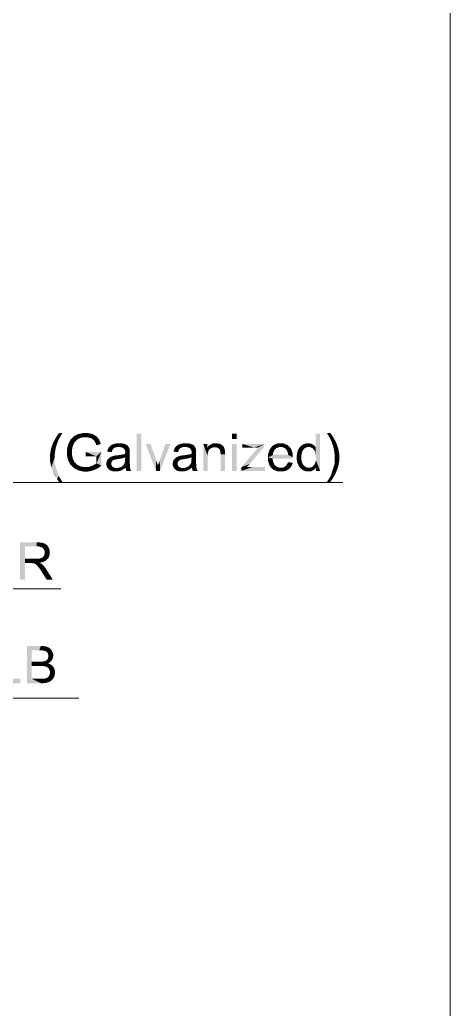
# Model space of a CAD drawing. Header units: millimetres. Extents: x 2 to 579, y 1 to 405.
# Drawn here: x 271.23 to 281.23, y 109.41 to 132.38 of the extents above; entities that cross this region are included whole.
import ezdxf

# ---------------------------------------------------------------- set-up
doc = ezdxf.new("R2010")
doc.units = ezdxf.units.MM
doc.linetypes.add('XKITLINE00', pattern=[0])
doc.layers.add('LinkedObject', color=7, linetype='Continuous', lineweight=0)

# ---------------------------------------------------------------- blocks, each defined once
blk = doc.blocks.new('*A4')
at = {"layer": 'LinkedObject'}
for points in [[(272.122, 122.608), (272.003, 122.561), (272.085, 122.709)], [(272.181, 122.722), (272.085, 122.709), (272.14, 122.783)], [(272.134, 122.635), (272.085, 122.709), (272.181, 122.722)], [(272.122, 122.608), (272.085, 122.709), (272.134, 122.635)], [(272.181, 122.722), (272.14, 122.783), (272.216, 122.783)], [(272.528, 122.731), (272.376, 122.569), (272.478, 122.705)], [(272.592, 122.651), (272.376, 122.569), (272.528, 122.731)], [(272.478, 122.705), (272.376, 122.569), (272.403, 122.623)], [(272.692, 122.784), (272.528, 122.731), (272.577, 122.758)], [(272.717, 122.687), (272.528, 122.731), (272.692, 122.784)], [(272.528, 122.731), (272.621, 122.663), (272.592, 122.651)], [(272.621, 122.663), (272.528, 122.731), (272.649, 122.675)], [(272.649, 122.675), (272.528, 122.731), (272.717, 122.687)], [(272.756, 122.687), (272.692, 122.784), (272.756, 122.784)], [(272.717, 122.687), (272.692, 122.784), (272.756, 122.687)], [(272.756, 122.784), (272.789, 122.687), (272.756, 122.687)], [(272.803, 122.784), (272.789, 122.687), (272.756, 122.784)], [(272.789, 122.687), (272.803, 122.784), (272.849, 122.675)], [(272.926, 122.754), (272.803, 122.784), (272.888, 122.769)], [(272.849, 122.675), (272.803, 122.784), (272.926, 122.754)], [(272.849, 122.675), (272.926, 122.754), (272.875, 122.664)], [(272.926, 122.754), (272.902, 122.652), (272.875, 122.664)], [(272.902, 122.652), (272.926, 122.754), (272.943, 122.622)], [(273.023, 122.696), (272.926, 122.754), (272.963, 122.739)], [(273.044, 122.669), (272.926, 122.754), (273.023, 122.696)], [(272.943, 122.622), (272.926, 122.754), (273.044, 122.669)], [(274.051, 122.769), (273.945, 121.905), (273.945, 122.769)], [(274.051, 121.905), (273.945, 121.905), (274.051, 122.769)], [(276.267, 122.769), (276.161, 122.648), (276.161, 122.769)], [(276.267, 122.648), (276.161, 122.648), (276.267, 122.769)], [(278.205, 122.769), (278.098, 122.459), (278.098, 122.769)], [(278.205, 122.769), (278.108, 122.273), (278.098, 122.459)], [(278.108, 122.273), (278.205, 122.769), (278.205, 121.905)], [(278.441, 122.783), (278.401, 122.721), (278.365, 122.783)], [(278.401, 122.721), (278.441, 122.783), (278.449, 122.633)], [(278.449, 122.633), (278.441, 122.783), (278.497, 122.709)], [(278.449, 122.633), (278.497, 122.709), (278.46, 122.607)], [(278.46, 122.607), (278.497, 122.709), (278.478, 122.566)], [(278.478, 122.566), (278.497, 122.709), (278.579, 122.561)], [(272.065, 122.439), (271.954, 122.422), (271.977, 122.487)], [(271.977, 122.487), (272.104, 122.568), (272.076, 122.483)], [(272.003, 122.561), (272.104, 122.568), (271.977, 122.487)], [(272.065, 122.439), (271.977, 122.487), (272.076, 122.483)], [(272.104, 122.568), (272.003, 122.561), (272.122, 122.608)], [(272.376, 122.569), (272.323, 122.396), (272.35, 122.514)], [(272.457, 122.474), (272.323, 122.396), (272.376, 122.569)], [(272.441, 122.387), (272.323, 122.396), (272.457, 122.474)], [(272.546, 122.619), (272.376, 122.569), (272.592, 122.651)], [(272.529, 122.6), (272.376, 122.569), (272.546, 122.619)], [(272.511, 122.58), (272.376, 122.569), (272.529, 122.6)], [(272.484, 122.538), (272.376, 122.569), (272.511, 122.58)], [(272.376, 122.569), (272.484, 122.538), (272.474, 122.514)], [(272.457, 122.474), (272.376, 122.569), (272.474, 122.514)], [(272.943, 122.622), (273.044, 122.669), (272.958, 122.603)], [(273.044, 122.669), (272.972, 122.584), (272.958, 122.603)], [(272.972, 122.584), (273.044, 122.669), (272.997, 122.533)], [(272.997, 122.533), (273.044, 122.669), (273.098, 122.571)], [(272.997, 122.533), (273.098, 122.571), (273.006, 122.5)], [(273.006, 122.5), (273.098, 122.571), (273.11, 122.528)], [(273.098, 122.571), (273.044, 122.669), (273.066, 122.642)], [(273.306, 122.461), (273.259, 122.353), (273.29, 122.44)], [(273.398, 122.418), (273.259, 122.353), (273.306, 122.461)], [(273.322, 122.481), (273.433, 122.445), (273.306, 122.461)], [(273.398, 122.418), (273.306, 122.461), (273.416, 122.431)], [(273.416, 122.431), (273.306, 122.461), (273.433, 122.445)], [(273.369, 122.513), (273.433, 122.445), (273.322, 122.481)], [(273.399, 122.524), (273.433, 122.445), (273.369, 122.513)], [(273.501, 122.546), (273.399, 122.524), (273.43, 122.535)], [(273.489, 122.458), (273.399, 122.524), (273.501, 122.546)], [(273.433, 122.445), (273.399, 122.524), (273.489, 122.458)], [(273.489, 122.458), (273.501, 122.546), (273.526, 122.458)], [(273.526, 122.458), (273.501, 122.546), (273.566, 122.458)], [(273.541, 122.546), (273.566, 122.458), (273.501, 122.546)], [(273.647, 122.536), (273.541, 122.546), (273.582, 122.546)], [(273.672, 122.527), (273.541, 122.546), (273.647, 122.536)], [(273.626, 122.44), (273.541, 122.546), (273.672, 122.527)], [(273.566, 122.458), (273.541, 122.546), (273.626, 122.44)], [(273.626, 122.44), (273.672, 122.527), (273.647, 122.422)], [(273.647, 122.422), (273.672, 122.527), (273.662, 122.408)], [(273.672, 122.527), (273.677, 122.363), (273.662, 122.408)], [(273.745, 122.479), (273.677, 122.363), (273.672, 122.527)], [(273.734, 122.494), (273.672, 122.527), (273.697, 122.517)], [(273.745, 122.479), (273.672, 122.527), (273.734, 122.494)], [(273.757, 122.465), (273.677, 122.363), (273.745, 122.479)], [(273.774, 122.429), (273.677, 122.363), (273.757, 122.465)], [(274.264, 122.532), (274.39, 121.905), (274.152, 122.532)], [(274.398, 122.157), (274.39, 121.905), (274.264, 122.532)], [(274.725, 122.532), (274.478, 122.15), (274.616, 122.532)], [(274.489, 121.905), (274.478, 122.15), (274.725, 122.532)], [(274.847, 122.461), (274.801, 122.353), (274.831, 122.44)], [(274.939, 122.418), (274.801, 122.353), (274.847, 122.461)], [(274.863, 122.481), (274.975, 122.445), (274.847, 122.461)], [(274.939, 122.418), (274.847, 122.461), (274.957, 122.431)], [(274.957, 122.431), (274.847, 122.461), (274.975, 122.445)], [(274.91, 122.513), (274.975, 122.445), (274.863, 122.481)], [(274.941, 122.524), (274.975, 122.445), (274.91, 122.513)], [(275.042, 122.546), (274.941, 122.524), (274.971, 122.535)], [(275.03, 122.458), (274.941, 122.524), (275.042, 122.546)], [(274.975, 122.445), (274.941, 122.524), (275.03, 122.458)], [(275.03, 122.458), (275.042, 122.546), (275.067, 122.458)], [(275.067, 122.458), (275.042, 122.546), (275.107, 122.458)], [(275.083, 122.546), (275.107, 122.458), (275.042, 122.546)], [(275.188, 122.536), (275.083, 122.546), (275.123, 122.546)], [(275.213, 122.527), (275.083, 122.546), (275.188, 122.536)], [(275.168, 122.44), (275.083, 122.546), (275.213, 122.527)], [(275.107, 122.458), (275.083, 122.546), (275.168, 122.44)], [(275.168, 122.44), (275.213, 122.527), (275.188, 122.422)], [(275.188, 122.422), (275.213, 122.527), (275.203, 122.408)], [(275.213, 122.527), (275.218, 122.363), (275.203, 122.408)], [(275.287, 122.479), (275.218, 122.363), (275.213, 122.527)], [(275.275, 122.494), (275.213, 122.527), (275.238, 122.517)], [(275.287, 122.479), (275.213, 122.527), (275.275, 122.494)], [(275.299, 122.465), (275.218, 122.363), (275.287, 122.479)], [(275.315, 122.429), (275.218, 122.363), (275.299, 122.465)], [(275.489, 122.532), (275.595, 122.248), (275.489, 121.905)], [(275.595, 122.248), (275.489, 122.532), (275.595, 122.308)], [(275.62, 122.39), (275.489, 122.532), (275.585, 122.443)], [(275.595, 122.308), (275.489, 122.532), (275.62, 122.39)], [(275.585, 122.443), (275.489, 122.532), (275.585, 122.532)], [(275.619, 122.494), (275.669, 122.433), (275.585, 122.443)], [(275.784, 122.546), (275.619, 122.494), (275.719, 122.546)], [(275.727, 122.454), (275.619, 122.494), (275.784, 122.546)], [(275.669, 122.433), (275.619, 122.494), (275.727, 122.454)], [(275.727, 122.454), (275.784, 122.546), (275.761, 122.454)], [(275.761, 122.454), (275.784, 122.546), (275.782, 122.454)], [(275.784, 122.546), (275.819, 122.445), (275.782, 122.454)], [(275.812, 122.546), (275.819, 122.445), (275.784, 122.546)], [(275.864, 122.536), (275.819, 122.445), (275.812, 122.546)], [(275.888, 122.525), (275.819, 122.445), (275.864, 122.536)], [(275.819, 122.445), (275.888, 122.525), (275.835, 122.435)], [(275.888, 122.525), (275.851, 122.425), (275.835, 122.435)], [(275.851, 122.425), (275.888, 122.525), (275.872, 122.4)], [(275.872, 122.4), (275.888, 122.525), (275.958, 122.472)], [(275.958, 122.472), (275.879, 122.384), (275.872, 122.4)], [(275.97, 122.456), (275.879, 122.384), (275.958, 122.472)], [(275.987, 122.416), (275.879, 122.384), (275.97, 122.456)], [(275.947, 122.489), (275.888, 122.525), (275.911, 122.515)], [(275.958, 122.472), (275.888, 122.525), (275.947, 122.489)], [(276.267, 122.532), (276.161, 121.905), (276.161, 122.532)], [(276.267, 121.905), (276.161, 121.905), (276.267, 122.532)], [(276.906, 122.532), (276.372, 121.992), (276.769, 122.449)], [(276.906, 122.461), (276.372, 121.992), (276.906, 122.532)], [(276.567, 122.064), (276.372, 121.992), (276.906, 122.461)], [(276.395, 122.532), (276.65, 122.445), (276.395, 122.445)], [(276.676, 122.445), (276.395, 122.532), (276.906, 122.532)], [(276.65, 122.445), (276.395, 122.532), (276.676, 122.445)], [(276.676, 122.445), (276.906, 122.532), (276.736, 122.447)], [(276.736, 122.447), (276.906, 122.532), (276.769, 122.449)], [(277.076, 122.458), (276.995, 122.292), (277.036, 122.415)], [(277.14, 122.385), (276.995, 122.292), (277.076, 122.458)], [(277.222, 122.546), (277.076, 122.458), (277.117, 122.502)], [(277.287, 122.546), (277.076, 122.458), (277.222, 122.546)], [(277.251, 122.458), (277.076, 122.458), (277.287, 122.546)], [(277.076, 122.458), (277.165, 122.41), (277.14, 122.385)], [(277.165, 122.41), (277.076, 122.458), (277.19, 122.434)], [(277.19, 122.434), (277.076, 122.458), (277.251, 122.458)], [(277.251, 122.458), (277.287, 122.546), (277.288, 122.458)], [(277.287, 122.546), (277.328, 122.458), (277.288, 122.458)], [(277.452, 122.503), (277.287, 122.546), (277.35, 122.546)], [(277.492, 122.46), (277.287, 122.546), (277.452, 122.503)], [(277.394, 122.428), (277.287, 122.546), (277.492, 122.46)], [(277.328, 122.458), (277.287, 122.546), (277.394, 122.428)], [(277.394, 122.428), (277.492, 122.46), (277.419, 122.397)], [(277.492, 122.46), (277.436, 122.377), (277.419, 122.397)], [(277.436, 122.377), (277.492, 122.46), (277.456, 122.318)], [(277.456, 122.318), (277.492, 122.46), (277.571, 122.297)], [(277.571, 122.297), (277.492, 122.46), (277.532, 122.417)], [(277.756, 122.485), (277.818, 122.4), (277.709, 122.426)], [(277.842, 122.429), (277.756, 122.485), (277.787, 122.505)], [(277.818, 122.4), (277.756, 122.485), (277.842, 122.429)], [(277.818, 122.525), (277.901, 122.458), (277.787, 122.505)], [(277.787, 122.505), (277.901, 122.458), (277.842, 122.429)], [(277.888, 122.546), (277.901, 122.458), (277.818, 122.525)], [(277.926, 122.546), (277.901, 122.458), (277.888, 122.546)], [(277.901, 122.458), (277.926, 122.546), (277.937, 122.458)], [(277.926, 122.546), (277.973, 122.458), (277.937, 122.458)], [(277.954, 122.546), (277.973, 122.458), (277.926, 122.546)], [(278.005, 122.534), (277.973, 122.458), (277.954, 122.546)], [(278.027, 122.522), (277.973, 122.458), (278.005, 122.534)], [(278.027, 122.522), (278.034, 122.428), (277.973, 122.458)], [(278.049, 122.51), (278.034, 122.428), (278.027, 122.522)], [(278.085, 122.479), (278.034, 122.428), (278.049, 122.51)], [(278.098, 122.459), (278.034, 122.428), (278.085, 122.479)], [(278.034, 122.428), (278.098, 122.459), (278.058, 122.398)], [(278.058, 122.398), (278.098, 122.459), (278.083, 122.367)], [(278.098, 122.459), (278.108, 122.273), (278.083, 122.367)], [(278.478, 122.566), (278.579, 122.561), (278.506, 122.481)], [(278.506, 122.481), (278.579, 122.561), (278.605, 122.487)], [(278.506, 122.481), (278.605, 122.487), (278.516, 122.437)], [(278.516, 122.437), (278.605, 122.487), (278.529, 122.383)], [(278.529, 122.383), (278.605, 122.487), (278.628, 122.422)], [(272.053, 122.384), (271.931, 122.288), (271.954, 122.422)], [(272.04, 122.273), (271.931, 122.288), (272.053, 122.384)], [(271.931, 122.288), (272.04, 122.273), (271.931, 122.218)], [(271.931, 122.218), (272.04, 122.273), (272.04, 122.217)], [(272.053, 122.384), (271.954, 122.422), (272.065, 122.439)], [(272.323, 122.396), (272.441, 122.387), (272.323, 122.333)], [(272.323, 122.333), (272.441, 122.387), (272.441, 122.34)], [(272.441, 122.283), (272.323, 122.333), (272.441, 122.34)], [(272.323, 122.333), (272.377, 122.103), (272.323, 122.27)], [(272.441, 122.283), (272.377, 122.103), (272.323, 122.333)], [(272.323, 122.27), (272.377, 122.103), (272.35, 122.155)], [(272.461, 122.186), (272.377, 122.103), (272.441, 122.283)], [(272.756, 122.346), (273.01, 122.244), (272.756, 122.244)], [(273.123, 122.346), (273.01, 122.244), (272.756, 122.346)], [(273.01, 122.083), (273.123, 122.346), (273.123, 122.026)], [(273.01, 122.244), (273.123, 122.346), (273.01, 122.083)], [(273.29, 122.44), (273.259, 122.353), (273.266, 122.386)], [(273.371, 122.372), (273.259, 122.353), (273.398, 122.418)], [(273.259, 122.353), (273.371, 122.372), (273.363, 122.339)], [(273.334, 122.227), (273.397, 122.153), (273.317, 122.216)], [(273.372, 122.245), (273.397, 122.153), (273.334, 122.227)], [(273.393, 122.25), (273.397, 122.153), (273.372, 122.245)], [(273.408, 122.255), (273.424, 122.165), (273.393, 122.25)], [(273.397, 122.153), (273.393, 122.25), (273.411, 122.159)], [(273.411, 122.159), (273.393, 122.25), (273.424, 122.165)], [(273.456, 122.263), (273.471, 122.175), (273.408, 122.255)], [(273.408, 122.255), (273.471, 122.175), (273.424, 122.165)], [(273.487, 122.266), (273.503, 122.18), (273.456, 122.263)], [(273.456, 122.263), (273.503, 122.18), (273.471, 122.175)], [(273.551, 122.274), (273.561, 122.188), (273.487, 122.266)], [(273.487, 122.266), (273.561, 122.188), (273.503, 122.18)], [(273.646, 122.292), (273.677, 122.22), (273.551, 122.274)], [(273.551, 122.274), (273.677, 122.22), (273.561, 122.188)], [(273.561, 122.188), (273.677, 122.22), (273.648, 122.208)], [(273.676, 122.303), (273.677, 122.22), (273.646, 122.292)], [(273.677, 122.328), (273.781, 122.394), (273.676, 122.314)], [(273.676, 122.314), (273.781, 122.394), (273.676, 122.303)], [(273.676, 122.303), (273.781, 122.394), (273.677, 122.22)], [(273.784, 122.309), (273.676, 122.181), (273.677, 122.22)], [(273.784, 122.168), (273.676, 122.181), (273.784, 122.309)], [(273.778, 122.407), (273.677, 122.363), (273.774, 122.429)], [(273.677, 122.363), (273.778, 122.407), (273.781, 122.394)], [(273.677, 122.363), (273.781, 122.394), (273.677, 122.331)], [(273.677, 122.331), (273.781, 122.394), (273.677, 122.328)], [(273.784, 122.345), (273.677, 122.22), (273.781, 122.394)], [(273.784, 122.309), (273.677, 122.22), (273.784, 122.345)], [(274.831, 122.44), (274.801, 122.353), (274.808, 122.386)], [(274.913, 122.372), (274.801, 122.353), (274.939, 122.418)], [(274.801, 122.353), (274.913, 122.372), (274.904, 122.339)], [(274.875, 122.227), (274.939, 122.153), (274.858, 122.216)], [(274.913, 122.245), (274.939, 122.153), (274.875, 122.227)], [(274.934, 122.25), (274.939, 122.153), (274.913, 122.245)], [(274.95, 122.255), (274.966, 122.165), (274.934, 122.25)], [(274.939, 122.153), (274.934, 122.25), (274.952, 122.159)], [(274.952, 122.159), (274.934, 122.25), (274.966, 122.165)], [(274.997, 122.263), (275.012, 122.175), (274.95, 122.255)], [(274.95, 122.255), (275.012, 122.175), (274.966, 122.165)], [(275.028, 122.266), (275.045, 122.18), (274.997, 122.263)], [(274.997, 122.263), (275.045, 122.18), (275.012, 122.175)], [(275.093, 122.274), (275.102, 122.188), (275.028, 122.266)], [(275.028, 122.266), (275.102, 122.188), (275.045, 122.18)], [(275.187, 122.292), (275.218, 122.22), (275.093, 122.274)], [(275.093, 122.274), (275.218, 122.22), (275.102, 122.188)], [(275.102, 122.188), (275.218, 122.22), (275.189, 122.208)], [(275.217, 122.303), (275.218, 122.22), (275.187, 122.292)], [(275.218, 122.314), (275.322, 122.394), (275.217, 122.303)], [(275.217, 122.303), (275.322, 122.394), (275.218, 122.22)], [(275.325, 122.309), (275.217, 122.181), (275.218, 122.22)], [(275.325, 122.168), (275.217, 122.181), (275.325, 122.309)], [(275.32, 122.407), (275.218, 122.363), (275.315, 122.429)], [(275.218, 122.363), (275.32, 122.407), (275.322, 122.394)], [(275.218, 122.363), (275.322, 122.394), (275.218, 122.331)], [(275.218, 122.331), (275.322, 122.394), (275.218, 122.328)], [(275.218, 122.328), (275.322, 122.394), (275.218, 122.314)], [(275.325, 122.345), (275.218, 122.22), (275.322, 122.394)], [(275.325, 122.309), (275.218, 122.22), (275.325, 122.345)], [(275.489, 121.905), (275.595, 122.248), (275.595, 121.905)], [(275.585, 122.443), (275.669, 122.433), (275.62, 122.39)], [(275.879, 122.384), (275.987, 122.416), (275.885, 122.368)], [(275.885, 122.368), (275.987, 122.416), (275.991, 122.394)], [(275.991, 122.394), (275.891, 122.319), (275.885, 122.368)], [(275.994, 122.379), (275.891, 122.319), (275.991, 122.394)], [(275.997, 122.327), (275.891, 122.319), (275.994, 122.379)], [(275.997, 122.327), (275.891, 122.287), (275.891, 122.319)], [(275.997, 122.29), (275.891, 122.287), (275.997, 122.327)], [(275.891, 121.905), (275.997, 122.29), (275.997, 121.905)], [(275.891, 122.287), (275.997, 122.29), (275.891, 121.905)], [(277.113, 122.32), (276.995, 122.292), (277.14, 122.385)], [(276.995, 122.292), (277.113, 122.32), (277.11, 122.279)], [(277.11, 122.279), (276.995, 122.213), (276.995, 122.292)], [(277.11, 122.279), (277.571, 122.22), (276.995, 122.213)], [(277.571, 122.215), (276.995, 122.213), (277.571, 122.22)], [(277.459, 122.279), (277.571, 122.22), (277.11, 122.279)], [(277.456, 122.318), (277.571, 122.297), (277.459, 122.279)], [(277.571, 122.22), (277.459, 122.279), (277.571, 122.297)], [(277.693, 122.388), (277.662, 122.218), (277.678, 122.35)], [(277.795, 122.371), (277.662, 122.218), (277.693, 122.388)], [(277.771, 122.28), (277.662, 122.218), (277.795, 122.371)], [(277.678, 122.35), (277.662, 122.218), (277.662, 122.265)], [(277.662, 122.218), (277.771, 122.28), (277.771, 122.218)], [(277.709, 122.426), (277.818, 122.4), (277.693, 122.388)], [(277.693, 122.388), (277.818, 122.4), (277.795, 122.371)], [(278.108, 122.273), (278.205, 121.905), (278.108, 122.209)], [(278.529, 122.383), (278.628, 122.422), (278.542, 122.273)], [(278.542, 122.273), (278.628, 122.422), (278.651, 122.288)], [(278.542, 122.217), (278.651, 122.288), (278.651, 122.218)], [(278.542, 122.273), (278.651, 122.288), (278.542, 122.217)], [(271.931, 122.218), (272.04, 122.217), (271.931, 122.138)], [(271.931, 122.138), (272.04, 122.217), (271.962, 121.985)], [(271.962, 121.985), (272.04, 122.217), (271.992, 121.911)], [(271.992, 121.911), (272.04, 122.217), (272.04, 122.076)], [(272.04, 122.076), (272.096, 121.707), (271.992, 121.911)], [(272.128, 121.793), (272.096, 121.707), (272.04, 122.076)], [(272.377, 122.103), (272.461, 122.186), (272.481, 122.147)], [(272.501, 122.108), (272.377, 122.103), (272.481, 122.147)], [(272.501, 122.108), (272.534, 121.945), (272.377, 122.103)], [(272.377, 122.103), (272.534, 121.945), (272.403, 122.051)], [(272.403, 122.051), (272.534, 121.945), (272.482, 121.973)], [(272.559, 122.05), (272.534, 121.945), (272.501, 122.108)], [(272.534, 121.945), (272.559, 122.05), (272.597, 122.031)], [(272.635, 122.012), (272.534, 121.945), (272.597, 122.031)], [(272.635, 122.012), (272.765, 121.891), (272.534, 121.945)], [(272.715, 121.994), (272.765, 121.891), (272.635, 122.012)], [(272.765, 121.891), (272.715, 121.994), (272.758, 121.994)], [(272.758, 121.994), (272.812, 121.891), (272.765, 121.891)], [(272.795, 121.994), (272.812, 121.891), (272.758, 121.994)], [(272.868, 122.008), (272.904, 121.908), (272.795, 121.994)], [(272.795, 121.994), (272.904, 121.908), (272.812, 121.891)], [(272.949, 121.925), (272.868, 122.008), (272.903, 122.022)], [(272.904, 121.908), (272.868, 122.008), (272.949, 121.925)], [(272.938, 122.036), (272.994, 121.942), (272.903, 122.022)], [(272.903, 122.022), (272.994, 121.942), (272.949, 121.925)], [(272.992, 122.067), (273.123, 122.026), (272.938, 122.036)], [(272.938, 122.036), (273.123, 122.026), (272.994, 121.942)], [(273.01, 122.083), (273.123, 122.026), (272.992, 122.067)], [(272.994, 121.942), (273.123, 122.026), (273.081, 121.992)], [(273.262, 122.155), (273.241, 122.071), (273.252, 122.136)], [(273.362, 122.113), (273.241, 122.071), (273.262, 122.155)], [(273.252, 122.136), (273.241, 122.071), (273.241, 122.094)], [(273.354, 122.088), (273.241, 122.071), (273.362, 122.113)], [(273.241, 122.071), (273.354, 122.088), (273.354, 122.074)], [(273.354, 122.052), (273.241, 122.071), (273.354, 122.074)], [(273.241, 122.071), (273.354, 122.052), (273.241, 122.032)], [(273.241, 122.032), (273.354, 122.052), (273.269, 121.967)], [(273.272, 122.174), (273.369, 122.124), (273.262, 122.155)], [(273.262, 122.155), (273.369, 122.124), (273.362, 122.113)], [(273.269, 121.967), (273.354, 122.052), (273.296, 121.942)], [(273.3, 122.204), (273.369, 122.124), (273.272, 122.174)], [(273.296, 121.942), (273.354, 122.052), (273.37, 122.017)], [(273.37, 122.017), (273.324, 121.917), (273.296, 121.942)], [(273.376, 122.135), (273.3, 122.204), (273.317, 122.216)], [(273.369, 122.124), (273.3, 122.204), (273.376, 122.135)], [(273.317, 122.216), (273.397, 122.153), (273.376, 122.135)], [(273.386, 122.003), (273.324, 121.917), (273.37, 122.017)], [(273.402, 121.989), (273.324, 121.917), (273.386, 122.003)], [(273.685, 121.982), (273.565, 121.988), (273.589, 122.001)], [(273.613, 122.015), (273.787, 122), (273.589, 122.001)], [(273.787, 122), (273.685, 121.982), (273.589, 122.001)], [(273.613, 122.015), (273.784, 122.094), (273.787, 122)], [(273.648, 122.052), (273.784, 122.094), (273.613, 122.015)], [(273.659, 122.075), (273.784, 122.094), (273.648, 122.052)], [(273.784, 122.094), (273.659, 122.075), (273.667, 122.093)], [(273.667, 122.093), (273.784, 122.168), (273.784, 122.094)], [(273.676, 122.146), (273.784, 122.168), (273.667, 122.093)], [(273.784, 122.168), (273.676, 122.146), (273.676, 122.181)], [(273.685, 121.982), (273.787, 122), (273.688, 121.96)], [(273.688, 121.96), (273.787, 122), (273.79, 121.981)], [(274.409, 122.126), (274.39, 121.905), (274.398, 122.157)], [(274.429, 122.063), (274.39, 121.905), (274.409, 122.126)], [(274.438, 122.031), (274.39, 121.905), (274.429, 122.063)], [(274.438, 122.031), (274.489, 121.905), (274.39, 121.905)], [(274.445, 122.055), (274.489, 121.905), (274.438, 122.031)], [(274.465, 122.115), (274.489, 121.905), (274.445, 122.055)], [(274.478, 122.15), (274.489, 121.905), (274.465, 122.115)], [(274.803, 122.155), (274.782, 122.071), (274.793, 122.136)], [(274.903, 122.113), (274.782, 122.071), (274.803, 122.155)], [(274.793, 122.136), (274.782, 122.071), (274.782, 122.094)], [(274.896, 122.088), (274.782, 122.071), (274.903, 122.113)], [(274.782, 122.071), (274.896, 122.088), (274.896, 122.074)], [(274.896, 122.052), (274.782, 122.071), (274.896, 122.074)], [(274.782, 122.071), (274.896, 122.052), (274.782, 122.032)], [(274.782, 122.032), (274.896, 122.052), (274.81, 121.967)], [(274.814, 122.174), (274.91, 122.124), (274.803, 122.155)], [(274.803, 122.155), (274.91, 122.124), (274.903, 122.113)], [(274.81, 121.967), (274.896, 122.052), (274.838, 121.942)], [(274.841, 122.204), (274.91, 122.124), (274.814, 122.174)], [(274.838, 121.942), (274.896, 122.052), (274.912, 122.017)], [(274.912, 122.017), (274.865, 121.917), (274.838, 121.942)], [(274.918, 122.135), (274.841, 122.204), (274.858, 122.216)], [(274.91, 122.124), (274.841, 122.204), (274.918, 122.135)], [(274.858, 122.216), (274.939, 122.153), (274.918, 122.135)], [(274.928, 122.003), (274.865, 121.917), (274.912, 122.017)], [(274.944, 121.989), (274.865, 121.917), (274.928, 122.003)], [(275.227, 121.982), (275.106, 121.988), (275.13, 122.001)], [(275.154, 122.015), (275.328, 122), (275.13, 122.001)], [(275.328, 122), (275.227, 121.982), (275.13, 122.001)], [(275.154, 122.015), (275.325, 122.094), (275.328, 122)], [(275.189, 122.052), (275.325, 122.094), (275.154, 122.015)], [(275.2, 122.075), (275.325, 122.094), (275.189, 122.052)], [(275.325, 122.094), (275.2, 122.075), (275.209, 122.093)], [(275.209, 122.093), (275.325, 122.168), (275.325, 122.094)], [(275.217, 122.146), (275.325, 122.168), (275.209, 122.093)], [(275.325, 122.168), (275.217, 122.146), (275.217, 122.181)], [(275.227, 121.982), (275.328, 122), (275.229, 121.96)], [(275.229, 121.96), (275.328, 122), (275.332, 121.981)], [(276.567, 122.064), (276.372, 121.905), (276.372, 121.992)], [(276.502, 121.992), (276.372, 121.905), (276.567, 122.064)], [(276.372, 121.905), (276.636, 121.997), (276.925, 121.905)], [(276.636, 121.997), (276.372, 121.905), (276.605, 121.997)], [(276.605, 121.997), (276.372, 121.905), (276.538, 121.994)], [(276.538, 121.994), (276.372, 121.905), (276.502, 121.992)], [(276.925, 121.905), (276.636, 121.997), (276.925, 121.997)], [(277.571, 122.201), (276.995, 122.213), (277.571, 122.215)], [(276.995, 122.213), (277.075, 121.976), (276.995, 122.137)], [(277.107, 122.14), (277.075, 121.976), (276.995, 122.213)], [(277.107, 122.14), (276.995, 122.213), (277.104, 122.191)], [(277.571, 122.191), (276.995, 122.213), (277.571, 122.201)], [(277.104, 122.191), (276.995, 122.213), (277.571, 122.191)], [(276.995, 122.137), (277.075, 121.976), (277.035, 122.018)], [(277.136, 122.061), (277.075, 121.976), (277.107, 122.14)], [(277.075, 121.976), (277.136, 122.061), (277.116, 121.934)], [(277.162, 122.034), (277.116, 121.934), (277.136, 122.061)], [(277.189, 122.006), (277.116, 121.934), (277.162, 122.034)], [(277.189, 122.006), (277.293, 121.892), (277.116, 121.934)], [(277.254, 121.979), (277.293, 121.892), (277.189, 122.006)], [(277.372, 121.994), (277.472, 121.945), (277.322, 121.979)], [(277.393, 122.01), (277.507, 121.971), (277.372, 121.994)], [(277.472, 121.945), (277.372, 121.994), (277.507, 121.971)], [(277.413, 122.025), (277.507, 121.971), (277.393, 122.01)], [(277.413, 122.025), (277.568, 122.094), (277.507, 121.971)], [(277.446, 122.074), (277.568, 122.094), (277.413, 122.025)], [(277.568, 122.094), (277.446, 122.074), (277.458, 122.108)], [(277.507, 121.971), (277.568, 122.094), (277.555, 122.046)], [(277.662, 122.218), (277.771, 122.158), (277.662, 122.17)], [(277.771, 122.158), (277.662, 122.218), (277.771, 122.218)], [(277.662, 122.17), (277.771, 122.158), (277.679, 122.085)], [(277.679, 122.085), (277.771, 122.158), (277.697, 122.048)], [(277.697, 122.048), (277.771, 122.158), (277.796, 122.068)], [(277.796, 122.068), (277.762, 121.954), (277.697, 122.048)], [(277.697, 122.048), (277.762, 121.954), (277.714, 122.011)], [(277.822, 122.038), (277.762, 121.954), (277.796, 122.068)], [(277.762, 121.954), (277.822, 122.038), (277.794, 121.933)], [(277.794, 121.933), (277.822, 122.038), (277.847, 122.009)], [(277.847, 122.009), (277.931, 121.892), (277.794, 121.933)], [(277.907, 121.979), (277.931, 121.892), (277.847, 122.009)], [(278.035, 122.007), (278.106, 121.985), (277.976, 121.979)], [(278.106, 121.985), (278.035, 122.007), (278.059, 122.036)], [(278.084, 122.064), (278.106, 121.985), (278.059, 122.036)], [(278.108, 122.151), (278.205, 121.905), (278.084, 122.064)], [(278.084, 122.064), (278.205, 121.905), (278.106, 121.985)], [(278.108, 122.209), (278.205, 121.905), (278.108, 122.151)], [(278.542, 122.076), (278.59, 121.911), (278.454, 121.793)], [(278.542, 122.217), (278.651, 122.218), (278.542, 122.076)], [(278.651, 122.138), (278.542, 122.076), (278.651, 122.218)], [(278.62, 121.985), (278.542, 122.076), (278.651, 122.138)], [(278.59, 121.911), (278.542, 122.076), (278.62, 121.985)], [(271.992, 121.911), (272.096, 121.707), (272.022, 121.836)], [(272.096, 121.707), (272.128, 121.793), (272.14, 121.651)], [(272.14, 121.651), (272.128, 121.793), (272.216, 121.651)], [(272.534, 121.945), (272.765, 121.891), (272.586, 121.918)], [(272.586, 121.918), (272.765, 121.891), (272.701, 121.891)], [(273.324, 121.917), (273.402, 121.989), (273.403, 121.892)], [(273.455, 121.892), (273.402, 121.989), (273.449, 121.975)], [(273.403, 121.892), (273.402, 121.989), (273.455, 121.892)], [(273.449, 121.975), (273.486, 121.892), (273.455, 121.892)], [(273.48, 121.975), (273.486, 121.892), (273.449, 121.975)], [(273.511, 121.975), (273.486, 121.892), (273.48, 121.975)], [(273.486, 121.892), (273.511, 121.975), (273.544, 121.902)], [(273.572, 121.912), (273.511, 121.975), (273.565, 121.988)], [(273.544, 121.902), (273.511, 121.975), (273.572, 121.912)], [(273.656, 121.958), (273.565, 121.988), (273.685, 121.982)], [(273.599, 121.922), (273.565, 121.988), (273.656, 121.958)], [(273.572, 121.912), (273.565, 121.988), (273.599, 121.922)], [(273.79, 121.981), (273.698, 121.922), (273.688, 121.96)], [(273.794, 121.961), (273.698, 121.922), (273.79, 121.981)], [(273.794, 121.961), (273.707, 121.905), (273.698, 121.922)], [(273.807, 121.923), (273.707, 121.905), (273.794, 121.961)], [(273.707, 121.905), (273.807, 121.923), (273.817, 121.905)], [(274.865, 121.917), (274.944, 121.989), (274.945, 121.892)], [(274.996, 121.892), (274.944, 121.989), (274.991, 121.975)], [(274.945, 121.892), (274.944, 121.989), (274.996, 121.892)], [(274.991, 121.975), (275.027, 121.892), (274.996, 121.892)], [(275.021, 121.975), (275.027, 121.892), (274.991, 121.975)], [(275.052, 121.975), (275.027, 121.892), (275.021, 121.975)], [(275.027, 121.892), (275.052, 121.975), (275.086, 121.902)], [(275.113, 121.912), (275.052, 121.975), (275.106, 121.988)], [(275.086, 121.902), (275.052, 121.975), (275.113, 121.912)], [(275.197, 121.958), (275.106, 121.988), (275.227, 121.982)], [(275.14, 121.922), (275.106, 121.988), (275.197, 121.958)], [(275.113, 121.912), (275.106, 121.988), (275.14, 121.922)], [(275.332, 121.981), (275.24, 121.922), (275.229, 121.96)], [(275.335, 121.961), (275.24, 121.922), (275.332, 121.981)], [(275.335, 121.961), (275.248, 121.905), (275.24, 121.922)], [(275.349, 121.923), (275.248, 121.905), (275.335, 121.961)], [(275.248, 121.905), (275.349, 121.923), (275.359, 121.905)], [(277.116, 121.934), (277.293, 121.892), (277.224, 121.892)], [(277.293, 121.979), (277.293, 121.892), (277.254, 121.979)], [(277.322, 121.979), (277.472, 121.945), (277.293, 121.892)], [(277.322, 121.979), (277.293, 121.892), (277.293, 121.979)], [(277.293, 121.892), (277.472, 121.945), (277.347, 121.892)], [(277.347, 121.892), (277.472, 121.945), (277.437, 121.918)], [(277.794, 121.933), (277.931, 121.892), (277.825, 121.912)], [(277.825, 121.912), (277.931, 121.892), (277.894, 121.892)], [(277.931, 121.892), (277.907, 121.979), (277.941, 121.979)], [(277.931, 121.892), (278.106, 121.985), (277.989, 121.892)], [(277.976, 121.979), (278.106, 121.985), (277.931, 121.892)], [(277.976, 121.979), (277.931, 121.892), (277.941, 121.979)], [(277.989, 121.892), (278.106, 121.985), (278.076, 121.938)], [(278.106, 121.985), (278.205, 121.905), (278.106, 121.905)], [(278.454, 121.793), (278.485, 121.707), (278.365, 121.651)], [(278.454, 121.793), (278.59, 121.911), (278.485, 121.707)], [(278.485, 121.707), (278.59, 121.911), (278.559, 121.836)], [(278.365, 121.651), (278.485, 121.707), (278.441, 121.651)], [(271.351, 119.864), (271.237, 119.381), (271.237, 120.245)], [(271.237, 120.245), (271.351, 120.15), (271.351, 119.864)], [(271.624, 120.15), (271.237, 120.245), (271.619, 120.245)], [(271.351, 120.15), (271.237, 120.245), (271.624, 120.15)], [(271.619, 120.245), (271.672, 120.15), (271.624, 120.15)], [(271.764, 120.233), (271.619, 120.245), (271.677, 120.245)], [(271.794, 120.221), (271.619, 120.245), (271.764, 120.233)], [(271.742, 120.13), (271.619, 120.245), (271.794, 120.221)], [(271.672, 120.15), (271.619, 120.245), (271.742, 120.13)], [(271.794, 120.221), (271.764, 120.11), (271.742, 120.13)], [(271.824, 120.21), (271.764, 120.11), (271.794, 120.221)], [(271.764, 120.11), (271.824, 120.21), (271.786, 120.09)], [(271.786, 120.09), (271.824, 120.21), (271.89, 120.139)], [(271.89, 120.139), (271.824, 120.21), (271.872, 120.169)], [(271.786, 119.932), (271.867, 119.854), (271.774, 119.914)], [(271.89, 120.139), (271.809, 120.04), (271.786, 120.09)], [(271.797, 119.949), (271.867, 119.854), (271.786, 119.932)], [(271.797, 119.949), (271.926, 120.009), (271.867, 119.854)], [(271.809, 119.988), (271.926, 120.009), (271.797, 119.949)], [(271.908, 120.11), (271.809, 120.04), (271.89, 120.139)], [(271.926, 120.044), (271.809, 120.04), (271.908, 120.11)], [(271.926, 120.009), (271.809, 120.04), (271.926, 120.044)], [(271.809, 120.04), (271.926, 120.009), (271.809, 120.009)], [(271.926, 120.009), (271.809, 119.988), (271.809, 120.009)], [(271.867, 119.854), (271.926, 120.009), (271.896, 119.885)], [(271.896, 119.885), (271.926, 120.009), (271.926, 119.963)], [(271.351, 119.864), (271.351, 119.764), (271.237, 119.381)], [(271.237, 119.381), (271.351, 119.764), (271.351, 119.381)], [(271.483, 119.764), (271.351, 119.864), (271.596, 119.864)], [(271.351, 119.764), (271.351, 119.864), (271.483, 119.764)], [(271.483, 119.764), (271.596, 119.864), (271.505, 119.764)], [(271.505, 119.764), (271.596, 119.864), (271.537, 119.762)], [(271.537, 119.762), (271.596, 119.864), (271.547, 119.76)], [(271.547, 119.76), (271.596, 119.864), (271.56, 119.757)], [(271.56, 119.757), (271.596, 119.864), (271.586, 119.745)], [(271.586, 119.745), (271.596, 119.864), (271.635, 119.864)], [(271.586, 119.745), (271.635, 119.864), (271.599, 119.737)], [(271.635, 119.864), (271.683, 119.774), (271.599, 119.737)], [(271.599, 119.737), (271.683, 119.774), (271.611, 119.729)], [(271.683, 119.774), (271.64, 119.7), (271.611, 119.729)], [(271.696, 119.872), (271.683, 119.774), (271.635, 119.864)], [(271.706, 119.763), (271.64, 119.7), (271.683, 119.774)], [(271.64, 119.7), (271.706, 119.763), (271.657, 119.679)], [(271.657, 119.679), (271.706, 119.763), (271.673, 119.659)], [(271.673, 119.659), (271.706, 119.763), (271.752, 119.731)], [(271.752, 119.731), (271.714, 119.599), (271.673, 119.659)], [(271.683, 119.774), (271.696, 119.872), (271.745, 119.782)], [(271.718, 119.88), (271.867, 119.854), (271.696, 119.872)], [(271.837, 119.822), (271.696, 119.872), (271.867, 119.854)], [(271.745, 119.782), (271.696, 119.872), (271.837, 119.822)], [(271.752, 119.731), (271.706, 119.763), (271.74, 119.741)], [(271.777, 119.708), (271.714, 119.599), (271.752, 119.731)], [(271.824, 119.65), (271.714, 119.599), (271.777, 119.708)], [(271.74, 119.888), (271.867, 119.854), (271.718, 119.88)], [(271.867, 119.854), (271.74, 119.888), (271.774, 119.914)], [(271.714, 119.599), (271.824, 119.65), (271.739, 119.56)], [(271.739, 119.56), (271.824, 119.65), (271.846, 119.616)], [(271.739, 119.56), (271.846, 119.616), (271.853, 119.381)], [(271.853, 119.381), (271.846, 119.616), (271.996, 119.381)], [(271.393, 117.84), (271.507, 117.375), (271.393, 116.976)], [(271.507, 117.477), (271.507, 117.375), (271.393, 117.84)], [(271.393, 117.84), (271.507, 117.738), (271.507, 117.477)], [(271.68, 117.738), (271.393, 117.84), (271.717, 117.84)], [(271.507, 117.738), (271.393, 117.84), (271.68, 117.738)], [(271.68, 117.738), (271.717, 117.84), (271.727, 117.738)], [(271.717, 117.84), (271.793, 117.732), (271.727, 117.738)], [(271.767, 117.84), (271.793, 117.732), (271.717, 117.84)], [(271.846, 117.827), (271.793, 117.732), (271.767, 117.84)], [(271.793, 117.732), (271.846, 117.827), (271.812, 117.726)], [(271.812, 117.726), (271.846, 117.827), (271.831, 117.72)], [(271.831, 117.72), (271.846, 117.827), (271.876, 117.814)], [(271.876, 117.814), (271.86, 117.698), (271.831, 117.72)], [(271.906, 117.801), (271.86, 117.698), (271.876, 117.814)], [(271.953, 117.761), (271.86, 117.698), (271.906, 117.801)], [(271.97, 117.733), (271.86, 117.698), (271.953, 117.761)], [(271.86, 117.698), (271.97, 117.733), (271.871, 117.682)], [(271.97, 117.733), (271.881, 117.665), (271.871, 117.682)], [(271.881, 117.665), (271.97, 117.733), (271.891, 117.627)], [(271.891, 117.627), (271.97, 117.733), (272.004, 117.619)], [(272.004, 117.619), (271.891, 117.606), (271.891, 117.627)], [(272.004, 117.649), (271.97, 117.733), (271.987, 117.706)], [(272.004, 117.619), (271.97, 117.733), (272.004, 117.649)], [(271.707, 117.375), (271.507, 117.477), (271.694, 117.477)], [(271.507, 117.375), (271.507, 117.477), (271.707, 117.375)], [(271.749, 117.375), (271.694, 117.477), (271.732, 117.477)], [(271.707, 117.375), (271.694, 117.477), (271.749, 117.375)], [(271.787, 117.482), (271.883, 117.436), (271.732, 117.477)], [(271.732, 117.477), (271.883, 117.436), (271.749, 117.375)], [(271.749, 117.375), (271.883, 117.436), (271.812, 117.368)], [(271.804, 117.487), (271.914, 117.451), (271.787, 117.482)], [(271.883, 117.436), (271.787, 117.482), (271.914, 117.451)], [(271.825, 117.494), (271.914, 117.451), (271.804, 117.487)], [(271.883, 117.436), (271.856, 117.354), (271.812, 117.368)], [(271.858, 117.515), (271.914, 117.451), (271.825, 117.494)], [(271.856, 117.354), (271.883, 117.436), (271.89, 117.329)], [(271.974, 117.515), (271.858, 117.515), (271.88, 117.545)], [(271.959, 117.49), (271.858, 117.515), (271.974, 117.515)], [(271.914, 117.451), (271.858, 117.515), (271.959, 117.49)], [(271.88, 117.545), (272.004, 117.619), (271.974, 117.515)], [(271.891, 117.583), (272.004, 117.619), (271.88, 117.545)], [(271.982, 117.385), (271.883, 117.436), (271.922, 117.424)], [(271.89, 117.329), (271.883, 117.436), (271.982, 117.385)], [(271.891, 117.606), (272.004, 117.619), (271.891, 117.583)], [(271.974, 117.515), (272.004, 117.619), (271.989, 117.539)], [(271.989, 117.539), (272.004, 117.619), (272.004, 117.592)], [(271.393, 116.976), (271.507, 117.375), (271.507, 117.078)], [(271.89, 117.329), (271.982, 117.385), (271.903, 117.311)], [(272.02, 117.114), (271.902, 117.138), (271.919, 117.17)], [(271.903, 117.311), (271.982, 117.385), (271.915, 117.293)], [(271.915, 117.293), (271.982, 117.385), (272.003, 117.358)], [(272.003, 117.358), (271.928, 117.251), (271.915, 117.293)], [(271.919, 117.17), (272.045, 117.227), (272.02, 117.114)], [(271.928, 117.206), (272.045, 117.227), (271.919, 117.17)], [(272.024, 117.33), (271.928, 117.251), (272.003, 117.358)], [(272.045, 117.264), (271.928, 117.251), (272.024, 117.33)], [(272.045, 117.227), (271.928, 117.251), (272.045, 117.264)], [(271.928, 117.251), (272.045, 117.227), (271.928, 117.227)], [(272.045, 117.227), (271.928, 117.206), (271.928, 117.227)], [(272.02, 117.114), (272.045, 117.227), (272.032, 117.14)], [(272.032, 117.14), (272.045, 117.227), (272.045, 117.196)], [(270.595, 116.976), (270.71, 117.078), (271.24, 116.976)], [(271.24, 116.976), (270.71, 117.078), (271.24, 117.078)], [(271.507, 117.078), (271.722, 116.976), (271.393, 116.976)], [(271.723, 117.078), (271.722, 116.976), (271.507, 117.078)], [(271.723, 117.078), (271.764, 116.976), (271.722, 116.976)], [(271.75, 117.078), (271.764, 116.976), (271.723, 117.078)], [(271.789, 117.08), (271.833, 116.984), (271.75, 117.078)], [(271.75, 117.078), (271.833, 116.984), (271.764, 116.976)], [(271.801, 117.082), (271.833, 116.984), (271.789, 117.08)], [(271.862, 116.991), (271.801, 117.082), (271.821, 117.086)], [(271.833, 116.984), (271.801, 117.082), (271.862, 116.991)], [(271.854, 117.098), (271.956, 117.033), (271.821, 117.086)], [(271.821, 117.086), (271.956, 117.033), (271.862, 116.991)], [(271.867, 117.106), (271.956, 117.033), (271.854, 117.098)], [(271.862, 116.991), (271.956, 117.033), (271.89, 116.998)], [(271.956, 117.033), (271.867, 117.106), (271.88, 117.114)], [(271.902, 117.138), (271.975, 117.048), (271.88, 117.114)], [(271.88, 117.114), (271.975, 117.048), (271.956, 117.033)], [(271.89, 116.998), (271.956, 117.033), (271.937, 117.019)], [(272.007, 117.088), (271.902, 117.138), (272.02, 117.114)], [(271.975, 117.048), (271.902, 117.138), (272.007, 117.088)]]:
    blk.add_hatch(color=7, dxfattribs=at).paths.add_polyline_path(points, flags=17)
at = {"layer": 'LinkedObject', "color": 2, "linetype": 'XKITLINE00', "lineweight": 0}
blk.add_line((281.227, 143.874), (281.227, 72.382), dxfattribs=at)
at = {"layer": 'LinkedObject', "color": 6, "linetype": 'XKITLINE00', "lineweight": 0}
for p, q in [((260.63, 121.635), (278.73, 121.635)), ((259.688, 119.17), (272.185, 119.17)), ((258.083, 116.625), (272.597, 116.625))]:
    blk.add_line(p, q, dxfattribs=at)

msp = doc.modelspace()

# ---------------------------------------------------------------- block references
at = {"lineweight": 0}
msp.add_blockref('*A4', (0, 0), dxfattribs=at)

doc.saveas('drawing.dxf')
